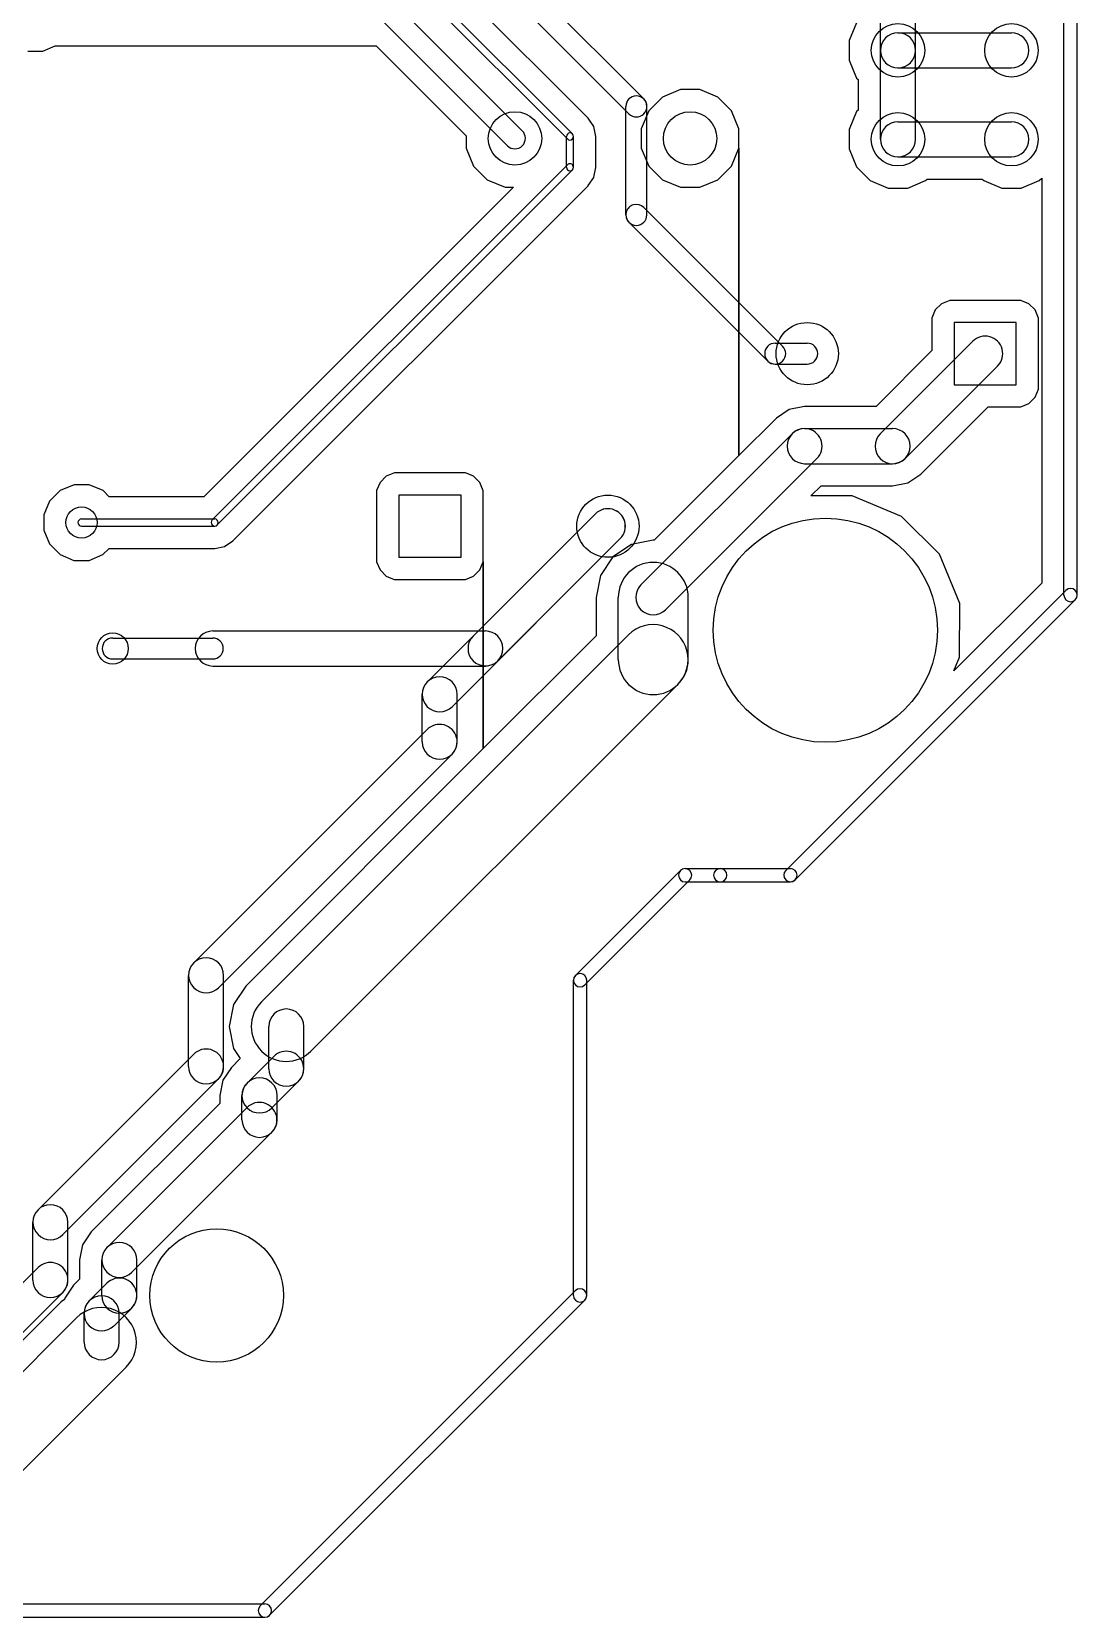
# Model space of a CAD drawing. Extents: x 34571 to 78815, y 19603 to 63847.
# Drawn here: x 67065 to 78815, y 19603 to 37430 of the extents above; entities that cross this region are included whole.
import ezdxf

# ---------------------------------------------------------------- set-up
doc = ezdxf.new("R2010")
doc.units = 0
doc.layers.add('BLACK', color=1, linetype='CONTINUOUS')

msp = doc.modelspace()

# ---------------------------------------------------------------- linework, layer by layer
at = {"layer": 'BLACK'}
for p, q in [((78665, 31096), (78665, 52356)), ((78815, 31096), (78815, 52356)), ((73943, 36674), (71644, 38973)), ((73318, 36457), (71016, 38759)), ((73318, 36457), (71016, 38759)), ((73776, 36507), (71477, 38806)), ((73085, 36224), (70783, 38526)), ((73141, 36280), (70839, 38582)), ((76603, 37220), (76603, 38220)), ((76997, 37220), (76997, 38220)), ((71173, 37720), (72578, 36315)), ((71006, 37553), (72411, 36148)), ((76335, 37531), (76251, 37329)), ((76335, 37531), (76251, 37329)), ((67189, 37212), (67327, 37269)), ((67189, 37212), (67327, 37269)), ((67327, 37269), (70936, 37269)), ((67327, 37269), (70936, 37269)), ((70936, 37269), (71947, 36259)), ((70936, 37269), (71947, 36259)), ((76251, 37329), (76251, 37111)), ((76251, 37329), (76251, 37111)), ((76800, 37417), (78074, 37417)), ((67020, 37212), (67189, 37212)), ((67020, 37212), (67189, 37212)), ((76251, 37111), (76335, 36909)), ((76251, 37111), (76335, 36909)), ((76603, 36220), (76603, 37220)), ((76997, 36220), (76997, 37220)), ((76335, 36909), (76353, 36891)), ((76335, 36909), (76353, 36891)), ((76800, 37023), (78074, 37023)), ((74355, 36779), (74153, 36695)), ((74355, 36779), (74153, 36695)), ((74573, 36779), (74355, 36779)), ((74573, 36779), (74355, 36779)), ((74775, 36695), (74573, 36779)), ((74775, 36695), (74573, 36779)), ((76353, 36891), (76353, 36549)), ((76353, 36891), (76353, 36549)), ((73742, 35370), (73742, 36590)), ((73978, 35370), (73978, 36590)), ((74153, 36695), (73999, 36541)), ((74153, 36695), (73999, 36541)), ((74929, 36541), (74775, 36695)), ((74929, 36541), (74775, 36695)), ((76353, 36549), (76335, 36531)), ((76353, 36549), (76335, 36531)), ((73319, 36456), (73318, 36457)), ((73319, 36456), (73318, 36457)), ((73381, 36363), (73319, 36456)), ((73381, 36363), (73319, 36456)), ((73999, 36541), (73915, 36339)), ((73999, 36541), (73915, 36339)), ((75013, 36339), (74929, 36541)), ((75013, 36339), (74929, 36541)), ((76335, 36531), (76251, 36329)), ((76335, 36531), (76251, 36329)), ((76800, 36417), (78074, 36417)), ((71947, 36259), (71947, 36121)), ((71947, 36259), (71947, 36121)), ((73074, 35905), (73074, 36251)), ((73154, 35905), (73154, 36251)), ((73382, 36362), (73381, 36363)), ((73382, 36362), (73381, 36363)), ((73403, 36252), (73382, 36362)), ((73403, 36252), (73382, 36362)), ((73404, 36251), (73403, 36252)), ((73404, 36251), (73403, 36252)), ((73404, 35904), (73404, 36251)), ((73404, 35904), (73404, 36251)), ((73915, 36339), (73915, 36121)), ((73915, 36339), (73915, 36121)), ((75013, 36121), (75013, 36339)), ((75013, 36121), (75013, 36339)), ((76251, 36329), (76251, 36111)), ((76251, 36329), (76251, 36111)), ((71947, 36121), (72031, 35919)), ((71947, 36121), (72031, 35919)), ((73915, 36121), (73999, 35919)), ((73915, 36121), (73999, 35919)), ((74929, 35919), (75013, 36121)), ((74929, 35919), (75013, 36121)), ((75013, 32666), (75013, 36121)), ((75013, 36121), (75013, 32666)), ((75013, 32666), (75013, 36121)), ((75013, 36121), (75013, 32666)), ((76251, 36111), (76335, 35909)), ((76251, 36111), (76335, 35909)), ((76800, 36023), (78074, 36023)), ((69093, 31940), (73085, 35932)), ((69149, 31884), (73141, 35876)), ((72031, 35919), (72185, 35765)), ((72031, 35919), (72185, 35765)), ((73382, 35793), (73403, 35903)), ((73382, 35793), (73403, 35903)), ((73403, 35903), (73404, 35904)), ((73403, 35903), (73404, 35904)), ((73999, 35919), (74153, 35765)), ((73999, 35919), (74153, 35765)), ((74775, 35765), (74929, 35919)), ((74775, 35765), (74929, 35919)), ((76335, 35909), (76489, 35755)), ((76335, 35909), (76489, 35755)), ((72481, 35681), (69001, 32201)), ((72481, 35681), (69001, 32201)), ((69326, 31706), (73318, 35698)), ((69326, 31706), (73318, 35698)), ((72185, 35765), (72387, 35681)), ((72185, 35765), (72387, 35681)), ((72387, 35681), (72481, 35681)), ((72387, 35681), (72481, 35681)), ((73318, 35698), (73318, 35699)), ((73318, 35699), (73319, 35699)), ((73318, 35698), (73318, 35699)), ((73318, 35699), (73319, 35699)), ((73319, 35699), (73381, 35792)), ((73319, 35699), (73381, 35792)), ((73381, 35792), (73382, 35793)), ((73381, 35792), (73382, 35793)), ((74153, 35765), (74355, 35681)), ((74153, 35765), (74355, 35681)), ((74355, 35681), (74573, 35681)), ((74355, 35681), (74573, 35681)), ((74573, 35681), (74775, 35765)), ((74573, 35681), (74775, 35765)), ((76489, 35755), (76691, 35671)), ((76489, 35755), (76691, 35671)), ((76691, 35671), (76909, 35671)), ((76691, 35671), (76909, 35671)), ((76909, 35671), (77111, 35755)), ((76909, 35671), (77111, 35755)), ((77111, 35755), (77129, 35773)), ((77111, 35755), (77129, 35773)), ((77129, 35773), (77746, 35773)), ((77129, 35773), (77746, 35773)), ((77746, 35773), (77764, 35755)), ((77746, 35773), (77764, 35755)), ((77764, 35755), (77966, 35671)), ((77764, 35755), (77966, 35671)), ((77966, 35671), (78184, 35671)), ((77966, 35671), (78184, 35671)), ((78184, 35671), (78386, 35755)), ((78184, 35671), (78386, 35755)), ((78386, 35755), (78415, 35784)), ((78386, 35755), (78415, 35784)), ((78415, 35784), (78415, 31230)), ((78415, 35784), (78415, 31230)), ((75503, 33893), (73943, 35453)), ((75337, 33727), (73777, 35287)), ((77381, 34409), (77289, 34371)), ((77381, 34409), (77289, 34371)), ((78081, 34409), (77381, 34409)), ((78081, 34409), (77381, 34409)), ((78180, 34409), (78081, 34409)), ((78180, 34409), (78081, 34409)), ((78271, 34371), (78180, 34409)), ((78271, 34371), (78180, 34409)), ((77219, 34301), (77181, 34210)), ((77219, 34301), (77181, 34210)), ((77289, 34371), (77219, 34301)), ((77289, 34371), (77219, 34301)), ((78341, 34301), (78271, 34371)), ((78341, 34301), (78271, 34371)), ((78379, 34209), (78341, 34301)), ((78379, 34209), (78341, 34301)), ((77181, 34210), (77181, 34111)), ((77181, 34210), (77181, 34111)), ((77181, 34111), (77181, 33844)), ((77181, 34111), (77181, 33844)), ((78130, 34160), (77430, 34160)), ((77430, 34160), (77430, 33460)), ((78130, 33460), (78130, 34160)), ((78379, 33509), (78379, 34209)), ((78379, 33509), (78379, 34209)), ((75420, 33928), (75780, 33928)), ((76601, 32910), (77640, 33949)), ((77181, 33844), (76554, 33217)), ((77181, 33844), (76554, 33217)), ((75420, 33692), (75780, 33692)), ((76880, 32631), (77919, 33670)), ((77430, 33460), (78130, 33460)), ((78341, 33319), (78379, 33410)), ((78341, 33319), (78379, 33410)), ((78379, 33410), (78379, 33509)), ((78379, 33410), (78379, 33509)), ((75579, 33183), (75434, 33086)), ((75579, 33183), (75434, 33086)), ((75750, 33217), (75579, 33183)), ((75750, 33217), (75579, 33183)), ((76554, 33217), (75750, 33217)), ((76554, 33217), (75750, 33217)), ((77056, 32454), (77813, 33211)), ((77056, 32454), (77813, 33211)), ((77813, 33211), (78179, 33211)), ((77813, 33211), (78179, 33211)), ((78179, 33211), (78271, 33249)), ((78179, 33211), (78271, 33249)), ((78271, 33249), (78341, 33319)), ((78271, 33249), (78341, 33319)), ((75434, 33086), (75013, 32666)), ((75434, 33086), (75013, 32666)), ((73911, 31209), (75611, 32909)), ((75750, 32967), (76740, 32967)), ((75013, 32666), (74059, 31712)), ((75013, 32666), (74059, 31712)), ((74189, 30931), (75889, 32631)), ((71141, 32469), (71049, 32431)), ((71141, 32469), (71049, 32431)), ((71841, 32469), (71141, 32469)), ((71841, 32469), (71141, 32469)), ((71940, 32469), (71841, 32469)), ((71940, 32469), (71841, 32469)), ((72031, 32431), (71940, 32469)), ((72031, 32431), (71940, 32469)), ((75750, 32573), (76740, 32573)), ((76911, 32357), (77056, 32454)), ((76911, 32357), (77056, 32454)), ((67385, 32272), (67265, 32152)), ((67385, 32272), (67265, 32152)), ((67541, 32336), (67385, 32272)), ((67541, 32336), (67385, 32272)), ((67710, 32336), (67541, 32336)), ((67710, 32336), (67541, 32336)), ((67866, 32271), (67710, 32336)), ((67866, 32271), (67710, 32336)), ((67936, 32201), (67866, 32271)), ((67936, 32201), (67866, 32271)), ((70979, 32361), (70941, 32270)), ((70979, 32361), (70941, 32270)), ((70941, 32270), (70941, 32171)), ((70941, 32270), (70941, 32171)), ((71049, 32431), (70979, 32361)), ((71049, 32431), (70979, 32361)), ((72101, 32361), (72031, 32431)), ((72101, 32361), (72031, 32431)), ((72139, 32269), (72101, 32361)), ((72139, 32269), (72101, 32361)), ((72139, 31569), (72139, 32269)), ((72139, 31569), (72139, 32269)), ((75822, 32211), (75935, 32323)), ((75822, 32211), (75935, 32323)), ((75935, 32323), (76740, 32323)), ((75935, 32323), (76740, 32323)), ((76740, 32323), (76911, 32357)), ((76740, 32323), (76911, 32357)), ((67265, 32152), (67200, 31996)), ((67265, 32152), (67200, 31996)), ((69001, 32201), (67936, 32201)), ((69001, 32201), (67936, 32201)), ((70941, 32171), (70941, 31471)), ((70941, 32171), (70941, 31471)), ((71190, 32220), (71190, 31520)), ((71890, 32220), (71190, 32220)), ((71890, 31520), (71890, 32220)), ((76286, 32210), (75822, 32211)), ((76286, 32210), (75822, 32211)), ((76840, 31980), (76286, 32210)), ((76840, 31980), (76286, 32210)), ((67200, 31996), (67200, 31827)), ((67200, 31996), (67200, 31827)), ((67625, 31951), (69121, 31951)), ((71511, 30120), (73400, 32009)), ((72025, 30635), (73400, 32010)), ((77265, 31555), (76840, 31980)), ((77265, 31555), (76840, 31980)), ((67200, 31827), (67264, 31671)), ((67200, 31827), (67264, 31671)), ((67625, 31871), (69121, 31871)), ((67264, 31671), (67384, 31551)), ((67264, 31671), (67384, 31551)), ((67865, 31550), (67936, 31621)), ((67865, 31550), (67936, 31621)), ((67936, 31621), (69121, 31621)), ((67936, 31621), (69121, 31621)), ((69121, 31621), (69232, 31643)), ((69121, 31621), (69232, 31643)), ((69232, 31643), (69326, 31706)), ((69232, 31643), (69326, 31706)), ((71790, 29841), (73679, 31730)), ((72139, 31470), (72139, 31569)), ((72139, 31470), (72139, 31569)), ((72304, 30356), (73679, 31731)), ((73804, 31664), (73595, 31525)), ((73804, 31664), (73595, 31525)), ((74050, 31713), (73804, 31664)), ((74050, 31713), (73804, 31664)), ((74059, 31712), (74050, 31713)), ((74059, 31712), (74050, 31713)), ((77494, 31000), (77265, 31555)), ((77494, 31000), (77265, 31555)), ((67384, 31551), (67540, 31486)), ((67384, 31551), (67540, 31486)), ((67540, 31486), (67709, 31486)), ((67540, 31486), (67709, 31486)), ((67709, 31486), (67865, 31550)), ((67709, 31486), (67865, 31550)), ((70941, 31471), (70979, 31379)), ((70941, 31471), (70979, 31379)), ((70979, 31379), (71049, 31309)), ((70979, 31379), (71049, 31309)), ((71190, 31520), (71890, 31520)), ((72031, 31309), (72101, 31379)), ((72031, 31309), (72101, 31379)), ((72101, 31379), (72139, 31470)), ((72101, 31379), (72139, 31470)), ((72139, 29369), (72139, 31470)), ((72139, 31470), (72139, 29369)), ((72139, 29369), (72139, 31470)), ((72139, 31470), (72139, 29369)), ((73595, 31525), (73456, 31316)), ((73595, 31525), (73456, 31316)), ((71049, 31309), (71140, 31271)), ((71049, 31309), (71140, 31271)), ((71140, 31271), (71239, 31271)), ((71140, 31271), (71239, 31271)), ((71239, 31271), (71939, 31271)), ((71239, 31271), (71939, 31271)), ((71939, 31271), (72031, 31309)), ((71939, 31271), (72031, 31309)), ((73456, 31316), (73407, 31070)), ((73456, 31316), (73407, 31070)), ((78415, 31230), (77428, 30244)), ((78415, 31230), (77428, 30244)), ((73407, 31070), (73407, 30637)), ((73407, 31070), (73407, 30637)), ((73657, 30370), (73657, 31070)), ((74443, 30370), (74443, 31070)), ((78686, 31148), (75538, 28000)), ((78792, 31042), (75644, 27894)), ((77493, 30399), (77494, 31000)), ((77493, 30399), (77494, 31000)), ((69100, 30692), (72164, 30692)), ((67975, 30613), (69099, 30613)), ((69647, 26524), (73771, 30648)), ((73407, 30637), (72139, 29369)), ((73407, 30637), (72139, 29369)), ((67975, 30377), (69099, 30377)), ((77428, 30244), (77493, 30399)), ((77428, 30244), (77493, 30399)), ((69100, 30298), (72164, 30298)), ((70203, 25968), (74327, 30092)), ((71453, 29446), (71453, 29980)), ((71847, 29446), (71847, 29980)), ((68885, 26960), (71510, 29585)), ((69164, 26681), (71789, 29306)), ((72139, 29369), (69470, 26700)), ((72139, 29369), (69470, 26700)), ((74355, 27999), (73175, 26819)), ((74409, 28021), (74803, 28021)), ((74803, 28021), (75591, 28021)), ((74461, 27893), (73281, 26713)), ((74409, 27871), (74803, 27871)), ((74803, 27871), (75591, 27871)), ((68828, 25796), (68828, 26820)), ((69222, 25796), (69222, 26820)), ((73153, 23221), (73153, 26765)), ((73303, 23221), (73303, 26765)), ((69470, 26700), (69331, 26491)), ((69470, 26700), (69331, 26491)), ((69331, 26491), (69282, 26245)), ((69331, 26491), (69282, 26245)), ((69282, 26245), (69331, 25999)), ((69282, 26245), (69331, 25999)), ((69728, 25771), (69728, 26245)), ((70122, 25771), (70122, 26245)), ((67136, 24185), (68885, 25934)), ((69407, 25885), (69309, 25786)), ((69407, 25885), (69309, 25786)), ((69331, 25999), (69407, 25885)), ((69331, 25999), (69407, 25885)), ((69486, 25609), (69786, 25909)), ((69309, 25786), (69212, 25641)), ((69309, 25786), (69212, 25641)), ((67415, 23906), (69164, 25655)), ((69212, 25641), (69178, 25470)), ((69212, 25641), (69178, 25470)), ((69764, 25331), (70064, 25631)), ((69178, 25380), (67734, 23936)), ((69178, 25380), (67734, 23936)), ((67911, 23760), (69485, 25334)), ((69178, 25470), (69178, 25380)), ((69178, 25470), (69178, 25380)), ((69428, 25196), (69428, 25470)), ((69822, 25196), (69822, 25470)), ((68189, 23482), (69763, 25056)), ((67078, 23395), (67078, 24045)), ((67472, 23395), (67472, 24045)), ((67734, 23936), (67637, 23791)), ((67734, 23936), (67637, 23791)), ((67637, 23791), (67603, 23620)), ((67637, 23791), (67603, 23620)), ((66402, 22800), (67136, 23534)), ((67603, 23620), (67603, 23405)), ((67603, 23620), (67603, 23405)), ((67853, 23220), (67853, 23620)), ((68247, 23220), (68247, 23620)), ((67603, 23405), (67534, 23336)), ((67603, 23405), (67534, 23336)), ((67711, 23160), (67910, 23359)), ((66680, 22522), (67414, 23256)), ((67433, 23175), (67395, 23149)), ((67433, 23175), (67395, 23149)), ((67437, 23191), (67433, 23175)), ((67437, 23191), (67433, 23175)), ((67534, 23336), (67437, 23191)), ((67534, 23336), (67437, 23191)), ((73174, 23274), (69632, 19732)), ((67395, 23149), (66183, 21938)), ((67395, 23149), (66183, 21938)), ((67653, 22696), (67653, 23020)), ((67990, 22881), (68189, 23080)), ((68047, 22696), (68047, 23020)), ((73280, 23168), (69738, 19626)), ((66173, 21574), (67571, 22972)), ((66729, 21018), (68127, 22416)), ((56693, 19753), (69685, 19753)), ((56693, 19603), (69685, 19603))]:
    msp.add_line(p, q, dxfattribs=at)
for centre, radius in [((76800, 37220), 300), ((78075, 37220), 300), ((72496, 36230), 300), ((74464, 36230), 300), ((76800, 36220), 300), ((78075, 36220), 300), ((75780, 33810), 350), ((73540, 31870), 350), ((67625, 31911), 175), ((75984, 30701), 1260), ((67975, 30495), 175), ((69143, 23221), 750)]:
    msp.add_circle(centre, radius, dxfattribs=at)
for centre, radius, start, end in [((76800, 37220), 197, 90, 270), ((76800, 37220), 197, 360, 540), ((78074, 37220), 197, 270, 450), ((76800, 37220), 197, 180, 360), ((73860, 36590), 118, 360, 540), ((73860, 36590), 118, 225, 405), ((76800, 36220), 197, 90, 270), ((78074, 36220), 197, 270, 450), ((72495, 36231), 118, 225, 405), ((73114, 36251), 40, 360, 540), ((73113, 36252), 40, 225, 405), ((76800, 36220), 197, 180, 360), ((73114, 35905), 40, 180, 360), ((73113, 35904), 40, 315, 495), ((73860, 35370), 118, 405, 585), ((73860, 35370), 118, 180, 360), ((75420, 33810), 118, 90, 270), ((75420, 33810), 118, 225, 405), ((75780, 33810), 118, 270, 450), ((77780, 33810), 197, 315, 495), ((75750, 32770), 197, 90, 270), ((75750, 32770), 197, 315, 495), ((76740, 32770), 197, 135, 315), ((76740, 32770), 197, 270, 450), ((67625, 31911), 40, 90, 270), ((69121, 31912), 40, 135, 315), ((69121, 31911), 40, 270, 450), ((73539, 31870), 197, 315, 495), ((73540, 31870), 197, 315, 495), ((74050, 31070), 393, 360, 540), ((74050, 31070), 197, 135, 315), ((78740, 31096), 75, 180, 360), ((78739, 31095), 75, -45, 135), ((69100, 30495), 197, 90, 270), ((72164, 30495), 197, 270, 450), ((74049, 30370), 393, 315, 495), ((67975, 30495), 118, 90, 270), ((69099, 30495), 118, 270, 450), ((72165, 30496), 197, 135, 315), ((74050, 30370), 393, 180, 360), ((71650, 29980), 197, 360, 540), ((71650, 29980), 197, 135, 315), ((71649, 29445), 197, 315, 495), ((71650, 29446), 197, 180, 360), ((74409, 27946), 75, 90, 270), ((74408, 27946), 75, -45, 135), ((74803, 27946), 75, 90, 270), ((74803, 27946), 75, 270, 450), ((75591, 27947), 75, 135, 315), ((75591, 27946), 75, 270, 450), ((69025, 26820), 197, 360, 540), ((69025, 26821), 197, 135, 315), ((73228, 26765), 75, 360, 540), ((73228, 26766), 75, 135, 315), ((69925, 26246), 393, 135, 315), ((69925, 26245), 197, 360, 540), ((69025, 25795), 197, 315, 495), ((69925, 25770), 197, 315, 495), ((69025, 25796), 197, 180, 360), ((69925, 25771), 197, 180, 360), ((69625, 25470), 197, 360, 540), ((69625, 25470), 197, 135, 315), ((69624, 25195), 197, 315, 495), ((69625, 25196), 197, 180, 360), ((67275, 24045), 197, 360, 540), ((67275, 24045), 197, 135, 315), ((68050, 23620), 197, 360, 540), ((68050, 23621), 197, 135, 315), ((67275, 23395), 197, 315, 495), ((67275, 23395), 197, 180, 360), ((68050, 23220), 197, 315, 495), ((67850, 23020), 197, 360, 540), ((68050, 23220), 197, 180, 360), ((73228, 23221), 75, 180, 360), ((73227, 23221), 75, -45, 135), ((67849, 22694), 393, 315, 495), ((67850, 23020), 197, 135, 315), ((67850, 22696), 197, 180, 360), ((69685, 19679), 75, 135, 315), ((69685, 19678), 75, 270, 450)]:
    msp.add_arc(centre, radius, start, end, dxfattribs=at)

doc.saveas('drawing.dxf')
